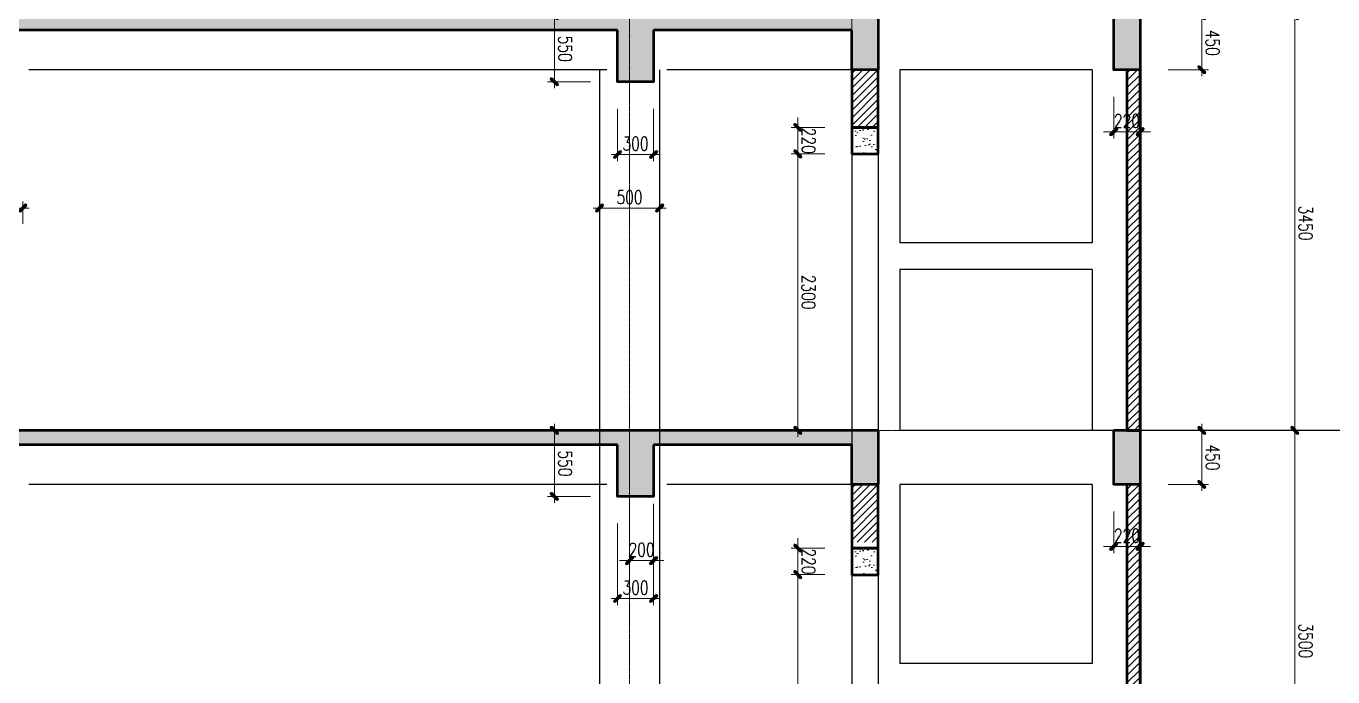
# Model space of a CAD drawing. Extents: x -165145 to 691808, y -202842 to 311040.
# Drawn here: x 599729 to 610606, y 38976 to 44390 of the extents above; entities that cross this region are included whole.
import ezdxf

# ---------------------------------------------------------------- set-up
doc = ezdxf.new("R2010")
doc.units = 0
doc.header["$LTSCALE"] = 10
doc.header["$MEASUREMENT"] = 0
for name, pattern in [('ACAD_ISO04W100', [30, 24, -3, 0, -3]), ('HIDDEN', [2.3807, 1.587, -0.7937]), ('TIM', [26.01, 10, -3, 0.01, -3, 10])]:
    doc.linetypes.add(name, pattern=pattern)
doc.layers.get('Defpoints').update_dxf_attribs({"color": 5, "linetype": 'CONTINUOUS'})
for name, color, linetype, lineweight in [('ARROWS', 1, 'CONTINUOUS', 0), ('DIM', 8, 'CONTINUOUS', 13), ('GE_KC_NETKHUAT', 9, 'HIDDEN', 20), ('netchia', 2, 'CONTINUOUS', 20), ('THAY', 147, 'CONTINUOUS', 25), ('TIM TRUC', 8, 'ACAD_ISO04W100', 5), ('TRUC', 251, 'TIM', 5), ('wall', 7, 'CONTINUOUS', 50)]:
    doc.layers.add(name, color=color, linetype=linetype, lineweight=lineweight)
doc.styles.add('ROMANS', font='romans', dxfattribs={"width": 0.75, "bigfont": 'vns'})
doc.dimstyles.new('fit0.75', dxfattribs={"dimscale": 0.5625, "dimtxt": 200, "dimasz": 75, "dimexe": 100, "dimexo": 400, "dimgap": 0.03, "dimtad": 0, "dimdec": 0, "dimdsep": 46, "dimtxsty": 'ROMANS', "dimblk": 'alex', "dimcen": 150, "dimclrd": 8, "dimclre": 8, "dimclrt": 7, "dimaunit": 1, "dimadec": 0, "dimazin": 0, "dimtfac": 0.072, "dimtdec": 0, "dimtix": 1, "dimtmove": 2, "dimatfit": 3, "dimldrblk": 'a-01', "dimfxl": 100, "dimtvp": 0.8, "dimtolj": 1, "dimarcsym": 0})
pattern_1 = [(37.5, (-1181037.01, 315268.39), (-3.149668, 96.3411885), [0, -76, 0, -85, 0, -81.25]), (7.5, (-1181037.01, 315268.39), (88.488835, 141.107303), [0, -41, 0, -68.5, 0, -26.25]), (327.5, (-1181098.51, 315268.39), (155.707093, 0.2829527), [0, -25, 0, -90, 0, -117.5]), (317.5, (-1181098.51, 315268.39), (150.30633, 43.883778), [0, -12.5, 0, -59, 0, -67.5])]

# ---------------------------------------------------------------- blocks, each defined once
blk = doc.blocks.new('alex')
at = {"layer": 'ARROWS'}
h = blk.add_hatch(color=1, dxfattribs=at)
edge = h.paths.add_edge_path()
edge.add_line((0.4, 0.74), (-0.74, -0.4))
edge.add_ellipse((-0.57, -0.57), major_axis=(0.17, 0.17), ratio=1, start_angle=90, end_angle=270)
edge.add_line((-0.4, -0.74), (0.74, 0.4))
edge.add_ellipse((0.57, 0.57), major_axis=(0.17, 0.17), ratio=1, start_angle=270, end_angle=450)
blk.add_lwpolyline([(0.4, 0.74), (-0.74, -0.4, 1), (-0.4, -0.74), (0.74, 0.4, 1)], format="xyb", close=True, dxfattribs=at)
at = {"layer": 'netchia', "color": 2}
for p, q in [((1.27, 0), (-1.27, 0)), ((0, -1.27), (0, 1.27))]:
    blk.add_line(p, q, dxfattribs=at)
blk = doc.blocks.new('*D707')
at = {"layer": 'Defpoints', "color": 0, "ltscale": 3, "transparency": 16777216}
for p in [(1204817, -293666), (1204817, -294116), (1205322, -294116)]:
    blk.add_point(p, dxfattribs=at)
at = {"layer": 'DIM', "color": 8, "lineweight": -2, "ltscale": 3, "transparency": 16777216}
for p, q in [((1205042, -293666), (1205378, -293666)), ((1205322, -293708), (1205322, -294074)), ((1205042, -294116), (1205378, -294116))]:
    blk.add_line(p, q, dxfattribs=at)
at = {"layer": 'DIM', "color": 8, "lineweight": -2, "ltscale": 3, "transparency": 16777216, "xscale": 42.1875, "yscale": 42.1875, "zscale": 42.1875}
for p, rotation in [((1205322, -293666), 90.00043988019083), ((1205322, -294116), 270.0004398801908)]:
    blk.add_blockref('alex', p, dxfattribs=dict(at, rotation=rotation))
at = {"layer": 'DIM', "color": 7, "ltscale": 3, "transparency": 16777216, "insert": (1205412, -293891), "char_height": 112.5, "attachment_point": 5, "rotation": 270.0004, "style": 'ROMANS'}
blk.add_mtext('\\A1;450', dxfattribs=at)
blk = doc.blocks.new('a-01')
at = {"layer": 'ARROWS'}
blk.add_hatch(color=256, dxfattribs=at).paths.add_polyline_path([(-1.8, 0.49), (-1.8, -0.49), (0, 0)])
at = {"layer": 'netchia'}
blk.add_lwpolyline([(-1.8, 0.49), (-1.8, -0.49), (0, 0), (0, 0)], close=True, dxfattribs=at)
blk = doc.blocks.new('*D710')
at = {"layer": 'Defpoints', "color": 0, "ltscale": 3, "transparency": 16777216}
for p in [(1200457, -293666), (1199933, -294216), (1200459, -294216)]:
    blk.add_point(p, dxfattribs=at)
at = {"layer": 'DIM', "color": 8, "lineweight": -2, "ltscale": 3, "transparency": 16777216}
for p, q in [((1200232, -293666), (1199877, -293666)), ((1199933, -293708), (1199933, -294173)), ((1200234, -294216), (1199877, -294216))]:
    blk.add_line(p, q, dxfattribs=at)
at = {"layer": 'DIM', "color": 8, "lineweight": -2, "ltscale": 3, "transparency": 16777216, "xscale": 42.1875, "yscale": 42.1875, "zscale": 42.1875}
for p, rotation in [((1199933, -293666), 90.00043988019083), ((1199933, -294216), 270.0004398801908)]:
    blk.add_blockref('alex', p, dxfattribs=dict(at, rotation=rotation))
at = {"layer": 'DIM', "color": 7, "ltscale": 3, "transparency": 16777216, "insert": (1200023, -293941), "char_height": 112.5, "attachment_point": 5, "rotation": 270.0004, "style": 'ROMANS'}
blk.add_mtext('\\A1;550', dxfattribs=at)
blk = doc.blocks.new('*D725')
at = {"layer": 'Defpoints', "color": 0, "ltscale": 3, "transparency": 16777216}
for p in [(1204817, -297116), (1204817, -297566), (1205322, -297566)]:
    blk.add_point(p, dxfattribs=at)
at = {"layer": 'DIM', "color": 8, "lineweight": -2, "ltscale": 3, "transparency": 16777216}
for p, q in [((1205042, -297116), (1205378, -297116)), ((1205322, -297158), (1205322, -297524)), ((1205042, -297566), (1205378, -297566))]:
    blk.add_line(p, q, dxfattribs=at)
at = {"layer": 'DIM', "color": 8, "lineweight": -2, "ltscale": 3, "transparency": 16777216, "xscale": 42.1875, "yscale": 42.1875, "zscale": 42.1875}
for p, rotation in [((1205322, -297116), 90.00043988019083), ((1205322, -297566), 270.0004398801908)]:
    blk.add_blockref('alex', p, dxfattribs=dict(at, rotation=rotation))
at = {"layer": 'DIM', "color": 7, "ltscale": 3, "transparency": 16777216, "insert": (1205412, -297341), "char_height": 112.5, "attachment_point": 5, "rotation": 270.0004, "style": 'ROMANS'}
blk.add_mtext('\\A1;450', dxfattribs=at)
blk = doc.blocks.new('*D728')
at = {"layer": 'Defpoints', "color": 0, "ltscale": 3, "transparency": 16777216}
for p in [(1200457, -297116), (1199933, -297666), (1200459, -297666)]:
    blk.add_point(p, dxfattribs=at)
at = {"layer": 'DIM', "color": 8, "lineweight": -2, "ltscale": 3, "transparency": 16777216}
for p, q in [((1200232, -297116), (1199877, -297116)), ((1199933, -297158), (1199933, -297623)), ((1200234, -297666), (1199877, -297666))]:
    blk.add_line(p, q, dxfattribs=at)
at = {"layer": 'DIM', "color": 8, "lineweight": -2, "ltscale": 3, "transparency": 16777216, "xscale": 42.1875, "yscale": 42.1875, "zscale": 42.1875}
for p, rotation in [((1199933, -297116), 90.00043988019083), ((1199933, -297666), 270.0004398801908)]:
    blk.add_blockref('alex', p, dxfattribs=dict(at, rotation=rotation))
at = {"layer": 'DIM', "color": 7, "ltscale": 3, "transparency": 16777216, "insert": (1200023, -297391), "char_height": 112.5, "attachment_point": 5, "rotation": 270.0004, "style": 'ROMANS'}
blk.add_mtext('\\A1;550', dxfattribs=at)
blk = doc.blocks.new('*D693')
at = {"layer": 'Defpoints', "color": 0, "ltscale": 3, "transparency": 16777216}
for p in [(1202409, -298316), (1201959, -300616), (1202409, -300616)]:
    blk.add_point(p, dxfattribs=at)
at = {"layer": 'DIM', "color": 8, "lineweight": -2, "ltscale": 3, "transparency": 16777216}
for p, q in [((1202184, -298316), (1201903, -298316)), ((1201959, -298358), (1201959, -300574)), ((1202184, -300616), (1201903, -300616))]:
    blk.add_line(p, q, dxfattribs=at)
at = {"layer": 'DIM', "color": 8, "lineweight": -2, "ltscale": 3, "transparency": 16777216, "xscale": 42.1875, "yscale": 42.1875, "zscale": 42.1875}
for p, rotation in [((1201959, -298316), 90.00043988019083), ((1201959, -300616), 270.0004398801908)]:
    blk.add_blockref('alex', p, dxfattribs=dict(at, rotation=rotation))
at = {"layer": 'DIM', "color": 7, "ltscale": 3, "transparency": 16777216, "insert": (1202049, -299466), "char_height": 112.5, "attachment_point": 5, "rotation": 270.0004, "style": 'ROMANS'}
blk.add_mtext('\\A1;2300', dxfattribs=at)
blk = doc.blocks.new('*D694')
at = {"layer": 'Defpoints', "color": 0, "ltscale": 3, "transparency": 16777216}
for p in [(1202409, -298096), (1201959, -298316), (1202409, -298316)]:
    blk.add_point(p, dxfattribs=at)
at = {"layer": 'DIM', "color": 8, "lineweight": -2, "ltscale": 3, "transparency": 16777216}
for p, q in [((1201959, -298054), (1201959, -298012)), ((1202184, -298096), (1201903, -298096)), ((1201959, -298096), (1201959, -298316)), ((1202184, -298316), (1201903, -298316)), ((1201959, -298358), (1201959, -298401))]:
    blk.add_line(p, q, dxfattribs=at)
at = {"layer": 'DIM', "color": 8, "lineweight": -2, "ltscale": 3, "transparency": 16777216, "xscale": 42.1875, "yscale": 42.1875, "zscale": 42.1875}
for p, rotation in [((1201959, -298096), 270.0004398801908), ((1201959, -298316), 90.00043988019083)]:
    blk.add_blockref('alex', p, dxfattribs=dict(at, rotation=rotation))
at = {"layer": 'DIM', "color": 7, "ltscale": 3, "transparency": 16777216, "insert": (1202049, -298206), "char_height": 112.5, "attachment_point": 5, "rotation": 270.0004, "style": 'ROMANS'}
blk.add_mtext('\\A1;220', dxfattribs=at)
blk = doc.blocks.new('*D695')
at = {"layer": 'Defpoints', "color": 0, "ltscale": 3, "transparency": 16777216}
for p in [(1202409, -294816), (1201959, -297116), (1202409, -297116)]:
    blk.add_point(p, dxfattribs=at)
at = {"layer": 'DIM', "color": 8, "lineweight": -2, "ltscale": 3, "transparency": 16777216}
for p, q in [((1202184, -294816), (1201903, -294816)), ((1201959, -294858), (1201959, -297074)), ((1202184, -297116), (1201903, -297116))]:
    blk.add_line(p, q, dxfattribs=at)
at = {"layer": 'DIM', "color": 8, "lineweight": -2, "ltscale": 3, "transparency": 16777216, "xscale": 42.1875, "yscale": 42.1875, "zscale": 42.1875}
for p, rotation in [((1201959, -294816), 90.00043988019083), ((1201959, -297116), 270.0004398801908)]:
    blk.add_blockref('alex', p, dxfattribs=dict(at, rotation=rotation))
at = {"layer": 'DIM', "color": 7, "ltscale": 3, "transparency": 16777216, "insert": (1202049, -295966), "char_height": 112.5, "attachment_point": 5, "rotation": 270.0004, "style": 'ROMANS'}
blk.add_mtext('\\A1;2300', dxfattribs=at)
blk = doc.blocks.new('*D696')
at = {"layer": 'Defpoints', "color": 0, "ltscale": 3, "transparency": 16777216}
for p in [(1202409, -294596), (1201959, -294816), (1202409, -294816)]:
    blk.add_point(p, dxfattribs=at)
at = {"layer": 'DIM', "color": 8, "lineweight": -2, "ltscale": 3, "transparency": 16777216}
for p, q in [((1201959, -294554), (1201959, -294512)), ((1202184, -294596), (1201903, -294596)), ((1201959, -294596), (1201959, -294816)), ((1202184, -294816), (1201903, -294816)), ((1201959, -294858), (1201959, -294901))]:
    blk.add_line(p, q, dxfattribs=at)
at = {"layer": 'DIM', "color": 8, "lineweight": -2, "ltscale": 3, "transparency": 16777216, "xscale": 42.1875, "yscale": 42.1875, "zscale": 42.1875}
for p, rotation in [((1201959, -294596), 270.0004398801908), ((1201959, -294816), 90.00043988019083)]:
    blk.add_blockref('alex', p, dxfattribs=dict(at, rotation=rotation))
at = {"layer": 'DIM', "color": 7, "ltscale": 3, "transparency": 16777216, "insert": (1202049, -294706), "char_height": 112.5, "attachment_point": 5, "rotation": 270.0004, "style": 'ROMANS'}
blk.add_mtext('\\A1;220', dxfattribs=at)
blk = doc.blocks.new('*D737')
at = {"layer": 'Defpoints', "color": 0, "ltscale": 3, "transparency": 16777216}
for p in [(1204817, -297116), (1206097, -297116), (1204817, -300616)]:
    blk.add_point(p, dxfattribs=at)
at = {"layer": 'DIM', "color": 8, "lineweight": -2, "ltscale": 3, "transparency": 16777216}
for p, q in [((1205042, -297116), (1206153, -297116)), ((1206097, -300574), (1206097, -297158)), ((1205042, -300616), (1206153, -300616))]:
    blk.add_line(p, q, dxfattribs=at)
at = {"layer": 'DIM', "color": 8, "lineweight": -2, "ltscale": 3, "transparency": 16777216, "xscale": 42.1875, "yscale": 42.1875, "zscale": 42.1875}
for p, rotation in [((1206097, -297116), 90.00043988019083), ((1206097, -300616), 270.0004398801908)]:
    blk.add_blockref('alex', p, dxfattribs=dict(at, rotation=rotation))
at = {"layer": 'DIM', "color": 7, "ltscale": 3, "transparency": 16777216, "insert": (1206187, -298866), "char_height": 112.5, "attachment_point": 5, "rotation": 270.0004, "style": 'ROMANS'}
blk.add_mtext('\\A1;3500', dxfattribs=at)
blk = doc.blocks.new('*D738')
at = {"layer": 'Defpoints', "color": 0, "ltscale": 3, "transparency": 16777216}
for p in [(1204817, -293666), (1206097, -293666), (1204817, -297116)]:
    blk.add_point(p, dxfattribs=at)
at = {"layer": 'DIM', "color": 8, "lineweight": -2, "ltscale": 3, "transparency": 16777216}
for p, q in [((1205042, -293666), (1206153, -293666)), ((1206097, -297074), (1206097, -293708)), ((1205042, -297116), (1206153, -297116))]:
    blk.add_line(p, q, dxfattribs=at)
at = {"layer": 'DIM', "color": 8, "lineweight": -2, "ltscale": 3, "transparency": 16777216, "xscale": 42.1875, "yscale": 42.1875, "zscale": 42.1875}
for p, rotation in [((1206097, -293666), 90.00043988019083), ((1206097, -297116), 270.0004398801908)]:
    blk.add_blockref('alex', p, dxfattribs=dict(at, rotation=rotation))
at = {"layer": 'DIM', "color": 7, "ltscale": 3, "transparency": 16777216, "insert": (1206187, -295391), "char_height": 112.5, "attachment_point": 5, "rotation": 270.0004, "style": 'ROMANS'}
blk.add_mtext('\\A1;3450', dxfattribs=at)
blk = doc.blocks.new('*D751')
at = {"layer": 'Defpoints', "color": 0, "transparency": 16777216}
for p in [(1204589, -294116), (1204809, -294116), (1204589, -294631)]:
    blk.add_point(p, dxfattribs=at)
at = {"layer": 'DIM', "color": 8, "lineweight": -2, "transparency": 16777216}
for p, q in [((1204589, -294341), (1204589, -294687)), ((1204809, -294341), (1204809, -294687)), ((1204547, -294631), (1204505, -294631)), ((1204809, -294631), (1204589, -294631)), ((1204852, -294631), (1204894, -294631))]:
    blk.add_line(p, q, dxfattribs=at)
at = {"layer": 'DIM', "color": 8, "lineweight": -2, "transparency": 16777216, "xscale": 42.1875, "yscale": 42.1875, "zscale": 42.1875}
blk.add_blockref('alex', (1204589, -294631), dxfattribs=at)
at = {"layer": 'DIM', "color": 8, "lineweight": -2, "transparency": 16777216, "xscale": 42.1875, "yscale": 42.1875, "zscale": 42.1875, "rotation": 180}
blk.add_blockref('alex', (1204809, -294631), dxfattribs=at)
at = {"layer": 'DIM', "color": 7, "transparency": 16777216, "insert": (1204699, -294541), "char_height": 112.5, "attachment_point": 5, "style": 'ROMANS'}
blk.add_mtext('\\A1;220', dxfattribs=at)
blk = doc.blocks.new('*D764')
at = {"layer": 'Defpoints', "color": 0, "transparency": 16777216}
for p in [(1200459, -294216), (1200759, -294216), (1200459, -294821)]:
    blk.add_point(p, dxfattribs=at)
at = {"layer": 'DIM', "color": 8, "lineweight": -2, "transparency": 16777216}
for p, q in [((1200459, -294441), (1200459, -294877)), ((1200759, -294441), (1200759, -294877)), ((1200717, -294821), (1200502, -294821))]:
    blk.add_line(p, q, dxfattribs=at)
at = {"layer": 'DIM', "color": 8, "lineweight": -2, "transparency": 16777216, "xscale": 42.1875, "yscale": 42.1875, "zscale": 42.1875, "rotation": 180}
blk.add_blockref('alex', (1200459, -294821), dxfattribs=at)
at = {"layer": 'DIM', "color": 8, "lineweight": -2, "transparency": 16777216, "xscale": 42.1875, "yscale": 42.1875, "zscale": 42.1875}
blk.add_blockref('alex', (1200759, -294821), dxfattribs=at)
at = {"layer": 'DIM', "color": 7, "transparency": 16777216, "insert": (1200609, -294731), "char_height": 112.5, "attachment_point": 5, "style": 'ROMANS'}
blk.add_mtext('\\A1;300', dxfattribs=at)
blk = doc.blocks.new('*D765')
at = {"layer": 'Defpoints', "color": 0, "transparency": 16777216}
for p in [(1200459, -297666), (1200759, -297666), (1200459, -298514)]:
    blk.add_point(p, dxfattribs=at)
at = {"layer": 'DIM', "color": 8, "lineweight": -2, "transparency": 16777216}
for p, q in [((1200459, -297891), (1200459, -298570)), ((1200759, -297891), (1200759, -298570)), ((1200717, -298514), (1200502, -298514))]:
    blk.add_line(p, q, dxfattribs=at)
at = {"layer": 'DIM', "color": 8, "lineweight": -2, "transparency": 16777216, "xscale": 42.1875, "yscale": 42.1875, "zscale": 42.1875, "rotation": 180}
blk.add_blockref('alex', (1200459, -298514), dxfattribs=at)
at = {"layer": 'DIM', "color": 8, "lineweight": -2, "transparency": 16777216, "xscale": 42.1875, "yscale": 42.1875, "zscale": 42.1875}
blk.add_blockref('alex', (1200759, -298514), dxfattribs=at)
at = {"layer": 'DIM', "color": 7, "transparency": 16777216, "insert": (1200609, -298424), "char_height": 112.5, "attachment_point": 5, "style": 'ROMANS'}
blk.add_mtext('\\A1;300', dxfattribs=at)
blk = doc.blocks.new('*D778')
at = {"layer": 'Defpoints', "color": 0, "transparency": 16777216}
for p in [(1204589, -297566), (1204809, -297566), (1204589, -298081)]:
    blk.add_point(p, dxfattribs=at)
at = {"layer": 'DIM', "color": 8, "lineweight": -2, "transparency": 16777216}
for p, q in [((1204589, -297791), (1204589, -298137)), ((1204809, -297791), (1204809, -298137)), ((1204547, -298081), (1204505, -298081)), ((1204809, -298081), (1204589, -298081)), ((1204852, -298081), (1204894, -298081))]:
    blk.add_line(p, q, dxfattribs=at)
at = {"layer": 'DIM', "color": 8, "lineweight": -2, "transparency": 16777216, "xscale": 42.1875, "yscale": 42.1875, "zscale": 42.1875}
blk.add_blockref('alex', (1204589, -298081), dxfattribs=at)
at = {"layer": 'DIM', "color": 8, "lineweight": -2, "transparency": 16777216, "xscale": 42.1875, "yscale": 42.1875, "zscale": 42.1875, "rotation": 180}
blk.add_blockref('alex', (1204809, -298081), dxfattribs=at)
at = {"layer": 'DIM', "color": 7, "transparency": 16777216, "insert": (1204699, -297991), "char_height": 112.5, "attachment_point": 5, "style": 'ROMANS'}
blk.add_mtext('\\A1;220', dxfattribs=at)
blk = doc.blocks.new('*D790')
at = {"layer": 'Defpoints', "color": 0, "transparency": 16777216}
for p in [(1195009, -295173), (1195509, -295173), (1195509, -295266)]:
    blk.add_point(p, dxfattribs=at)
at = {"layer": 'DIM', "color": 8, "lineweight": -2, "transparency": 16777216}
for p, q in [((1195052, -295266), (1195467, -295266)), ((1195009, -295398), (1195009, -295323)), ((1195509, -295398), (1195509, -295323))]:
    blk.add_line(p, q, dxfattribs=at)
at = {"layer": 'DIM', "color": 8, "lineweight": -2, "transparency": 16777216, "xscale": 42.1875, "yscale": 42.1875, "zscale": 42.1875, "rotation": 180}
blk.add_blockref('alex', (1195009, -295266), dxfattribs=at)
at = {"layer": 'DIM', "color": 8, "lineweight": -2, "transparency": 16777216, "xscale": 42.1875, "yscale": 42.1875, "zscale": 42.1875}
blk.add_blockref('alex', (1195509, -295266), dxfattribs=at)
at = {"layer": 'DIM', "color": 7, "transparency": 16777216, "insert": (1195259, -295176), "char_height": 112.5, "attachment_point": 5, "style": 'ROMANS'}
blk.add_mtext('\\A1;500', dxfattribs=at)
blk = doc.blocks.new('*D797')
at = {"layer": 'Defpoints', "color": 0, "transparency": 16777216}
for p in [(1200309, -295172), (1200809, -295172), (1200809, -295266)]:
    blk.add_point(p, dxfattribs=at)
at = {"layer": 'DIM', "color": 8, "lineweight": -2, "transparency": 16777216}
for p, q in [((1200351, -295266), (1200767, -295266)), ((1200309, -295397), (1200309, -295323)), ((1200809, -295397), (1200809, -295323))]:
    blk.add_line(p, q, dxfattribs=at)
at = {"layer": 'DIM', "color": 8, "lineweight": -2, "transparency": 16777216, "xscale": 42.1875, "yscale": 42.1875, "zscale": 42.1875, "rotation": 180}
blk.add_blockref('alex', (1200309, -295266), dxfattribs=at)
at = {"layer": 'DIM', "color": 8, "lineweight": -2, "transparency": 16777216, "xscale": 42.1875, "yscale": 42.1875, "zscale": 42.1875}
blk.add_blockref('alex', (1200809, -295266), dxfattribs=at)
at = {"layer": 'DIM', "color": 7, "transparency": 16777216, "insert": (1200559, -295176), "char_height": 112.5, "attachment_point": 5, "style": 'ROMANS'}
blk.add_mtext('\\A1;500', dxfattribs=at)
blk = doc.blocks.new('*D800')
at = {"layer": 'Defpoints', "color": 0, "transparency": 16777216}
for p in [(1200559, -297666), (1200759, -297666), (1200759, -298199)]:
    blk.add_point(p, dxfattribs=at)
at = {"layer": 'DIM', "color": 8, "lineweight": -2, "transparency": 16777216}
for p, q in [((1200559, -297891), (1200559, -298256)), ((1200759, -297891), (1200759, -298256)), ((1200517, -298199), (1200475, -298199)), ((1200559, -298199), (1200759, -298199)), ((1200802, -298199), (1200844, -298199))]:
    blk.add_line(p, q, dxfattribs=at)
at = {"layer": 'DIM', "color": 8, "lineweight": -2, "transparency": 16777216, "xscale": 42.1875, "yscale": 42.1875, "zscale": 42.1875}
blk.add_blockref('alex', (1200559, -298199), dxfattribs=at)
at = {"layer": 'DIM', "color": 8, "lineweight": -2, "transparency": 16777216, "xscale": 42.1875, "yscale": 42.1875, "zscale": 42.1875, "rotation": 180}
blk.add_blockref('alex', (1200759, -298199), dxfattribs=at)
at = {"layer": 'DIM', "color": 7, "transparency": 16777216, "insert": (1200659, -298109), "char_height": 112.5, "attachment_point": 5, "style": 'ROMANS'}
blk.add_mtext('\\A1;200', dxfattribs=at)
blk = doc.blocks.new('*D804')
at = {"layer": 'Defpoints', "color": 0, "transparency": 16777216}
for p in [(1200559, -297503), (1200759, -297503), (1200759, -298199)]:
    blk.add_point(p, dxfattribs=at)
at = {"layer": 'DIM', "color": 8, "lineweight": -2, "transparency": 16777216}
for p, q in [((1200559, -297728), (1200559, -298256)), ((1200759, -297728), (1200759, -298256)), ((1200517, -298199), (1200475, -298199)), ((1200559, -298199), (1200759, -298199)), ((1200802, -298199), (1200844, -298199))]:
    blk.add_line(p, q, dxfattribs=at)
at = {"layer": 'DIM', "color": 8, "lineweight": -2, "transparency": 16777216, "xscale": 42.1875, "yscale": 42.1875, "zscale": 42.1875}
blk.add_blockref('alex', (1200559, -298199), dxfattribs=at)
at = {"layer": 'DIM', "color": 8, "lineweight": -2, "transparency": 16777216, "xscale": 42.1875, "yscale": 42.1875, "zscale": 42.1875, "rotation": 180}
blk.add_blockref('alex', (1200759, -298199), dxfattribs=at)
at = {"layer": 'DIM', "color": 7, "transparency": 16777216, "insert": (1200659, -298109), "char_height": 112.5, "attachment_point": 5, "style": 'ROMANS'}
blk.add_mtext('\\A1;200', dxfattribs=at)
blk = doc.blocks.new('A$C3ded5db0')
at = {"layer": 'DIM'}
h = blk.add_hatch(dxfattribs=at)
h.set_pattern_fill('ANSI31', color=256, scale=350, style=0)
h.set_pattern_definition([(45, (-1182612.623, 159693.5), (-30.9359217, 30.9359217), [])])
h.paths.add_polyline_path([(23772.3, 17702.2), (23662.3, 17702.2), (23662.4, 14652.2), (23772.4, 14652.2)])
h.paths.add_polyline_path([(23772.3, 21152.2), (23662.3, 21152.2), (23662.3, 18152.2), (23772.3, 18152.2)])
h.paths.add_polyline_path([(23772.3, 24602.2), (23662.3, 24602.2), (23662.3, 21602.2), (23772.3, 21602.2)])
h.paths.add_polyline_path([(23772.3, 28052.2), (23662.3, 28052.2), (23662.3, 25052.2), (23772.3, 25052.2)])
h.paths.add_polyline_path([(23772.2, 31502.2), (23662.2, 31502.2), (23662.3, 28502.2), (23772.3, 28502.2)])
h.paths.add_polyline_path([(23662.2, 34852.2), (23662.2, 31952.2), (23772.2, 31952.2), (23772.2, 34852.2)])
h.paths.add_polyline_path([(23772.2, 37652.2), (23662.2, 37652.2), (23662.2, 35302.2), (23772.2, 35302.2)])
h = blk.add_hatch(dxfattribs=at)
h.set_pattern_fill('AR-SAND', color=256, scale=50, style=0)
h.set_pattern_definition(pattern_1)
h.paths.add_polyline_path([(9322.3, 21482), (9422.3, 21482), (9422.3, 21602), (6972.4, 21602), (6972.4, 21152), (7122.4, 21152), (7122.4, 21482), (8922.3, 21482), (8922.3, 21052), (9322.3, 21052)])
h.paths.add_polyline_path([(13972.3, 21602.1), (9422.3, 21602), (9422.3, 21482), (13972.3, 21482.1)])
h.paths.add_polyline_path([(21592.3, 21602.1), (14472.3, 21602.1), (14472.3, 21482.1), (19422.3, 21482.7), (19422.3, 21052.7), (19722.3, 21052.7), (19722.3, 21482.7), (21372.3, 21482.1), (21372.3, 21152.2), (21592.3, 21152.1)])
h.paths.add_polyline_path([(14472.3, 21602.1), (13972.3, 21602.1), (13972.3, 21482.1), (14022.3, 21482.1), (14022.3, 21052.1), (14422.3, 21052.1), (14422.3, 21482.1), (14472.3, 21482.1)])
h.paths.add_polyline_path([(23772.3, 21482.2), (23772.3, 21602.2), (23662.3, 21602.2), (23552.3, 21602.2), (23552.3, 21152.2), (23772.3, 21152.2)])
at = {"layer": 'DIM', "ltscale": 3}
h = blk.add_hatch(dxfattribs=at)
h.set_pattern_fill('ANSI31', color=256, scale=350, style=0)
h.set_pattern_definition([(45, (-781815.81, 269938.12), (-30.9359217, 30.9359217), [])])
h.paths.add_polyline_path([(21372.3, 21152.1), (21592.3, 21152.1), (21592.3, 20672.1), (21372.3, 20672.1)])
h = blk.add_hatch(dxfattribs=at)
h.set_pattern_fill('AR-SAND', color=256, scale=50, style=0)
h.set_pattern_definition([(37.5, (-781815.81, 269938.12), (-3.149668, 96.3411885), [0, -76, 0, -85, 0, -81.25]), (7.5, (-781815.81, 269938.12), (88.488835, 141.107303), [0, -41, 0, -68.5, 0, -26.25]), (327.5, (-781877.31, 269938.12), (155.707093, 0.282953), [0, -25, 0, -90, 0, -117.5]), (317.5, (-781877.31, 269938.12), (150.30633, 43.883778), [0, -12.5, 0, -59, 0, -67.5])])
h.paths.add_polyline_path([(21372.3, 20672.1), (21592.3, 20672.1), (21592.3, 20452.1), (21372.3, 20452.1)])
at = {"layer": 'DIM'}
h = blk.add_hatch(dxfattribs=at)
h.set_pattern_fill('AR-SAND', color=256, scale=50, style=0)
h.set_pattern_definition(pattern_1)
h.paths.add_polyline_path([(14422.3, 18032.1), (14472.3, 18032.1), (14472.3, 18152.1), (13972.3, 18152.1), (13972.3, 18032.1), (14022.3, 18032.1), (14022.3, 17602.1), (14422.3, 17602.1)])
h.paths.add_polyline_path([(13972.3, 18152.1), (9422.3, 18152), (9422.3, 18032), (13972.3, 18032.1)])
h.paths.add_polyline_path([(9422.3, 18152), (8922.3, 18152), (8922.3, 17702), (9142.3, 17702), (9142.3, 18032), (9422.3, 18032)])
h.paths.add_polyline_path([(9142.3, 17702), (8922.3, 17702), (8922.3, 17602), (9142.3, 17602)])
h.paths.add_polyline_path([(8922.3, 18152), (6972.4, 18152), (6972.4, 18152), (6822.4, 18152), (6822.4, 17502), (6972.4, 17502), (6972.4, 18032), (8922.3, 18032)])
h.paths.add_polyline_path([(19272.3, 18152.1), (14472.3, 18152.1), (14472.3, 18032.1), (19272.3, 18032.7)])
h.paths.add_polyline_path([(19722.3, 18032.7), (19772.3, 18032.7), (19772.3, 18152.1), (19272.3, 18152.1), (19272.3, 18032.7), (19422.3, 18032.7), (19422.3, 17602.7), (19722.3, 17602.7)])
h.paths.add_polyline_path([(21592.3, 18152.1), (21372.3, 18152.1), (21372.3, 17702.2), (21592.3, 17702.1)])
h.paths.add_polyline_path([(21372.3, 18152.1), (19772.3, 18152.1), (19772.3, 18032.7), (21372.3, 18032.1)])
h.paths.add_polyline_path([(23772.3, 18032.2), (23772.3, 18152.2), (23552.3, 18152.2), (23552.3, 17702.2), (23772.3, 17702.2)])
at = {"layer": 'DIM', "ltscale": 3}
h = blk.add_hatch(dxfattribs=at)
h.set_pattern_fill('ANSI31', color=256, scale=350, style=0)
h.set_pattern_definition([(45, (-781815.81, 266488.12), (-30.9359217, 30.9359217), [])])
h.paths.add_polyline_path([(21372.3, 17702.1), (21592.3, 17702.1), (21592.3, 17222.1), (21372.3, 17222.1)])
h = blk.add_hatch(dxfattribs=at)
h.set_pattern_fill('AR-SAND', color=256, scale=50, style=0)
h.set_pattern_definition([(37.5, (-781815.81, 266438.12), (-3.149668, 96.3411885), [0, -76, 0, -85, 0, -81.25]), (7.5, (-781815.81, 266438.12), (88.488835, 141.107303), [0, -41, 0, -68.5, 0, -26.25]), (327.5, (-781877.31, 266438.12), (155.707093, 0.282953), [0, -25, 0, -90, 0, -117.5]), (317.5, (-781877.31, 266438.12), (150.30633, 43.883778), [0, -12.5, 0, -59, 0, -67.5])])
h.paths.add_polyline_path([(21372.3, 17172.1), (21592.3, 17172.1), (21592.3, 16952.1), (21372.3, 16952.1)])
at = {"layer": 'THAY', "ltscale": 0.05}
for p, q in [((21592.3, 21602.1), (21592.4, 11852.5)), ((21372.3, 21482.1), (21372.4, 14652.1)), ((23772.3, 21482.2), (23772.4, 14652.2)), ((19332.3, 21152.7), (14522.3, 21152.1)), ((19272.3, 21152.1), (19272.3, 14652.1)), ((19772.3, 21152.1), (19772.3, 14652.1)), ((21592.3, 21152.1), (19832.3, 21152.7)), ((23372.3, 21152.2), (21772.3, 21152.1)), ((21772.3, 21152.1), (21772.3, 19712.1)), ((23372.3, 21152.2), (23372.3, 19712.2)), ((23772.3, 21152.2), (23552.3, 21152.2)), ((23372.3, 19712.2), (21772.3, 19712.1)), ((23372.3, 19492.2), (21772.3, 19492.1)), ((21772.3, 19492.1), (21772.3, 18152.6)), ((23372.3, 19492.2), (23372.3, 18152.2)), ((26565.9, 18152.6), (21772.3, 18152.6)), ((23772.3, 18152.6), (23552.3, 18152.6)), ((19332.3, 17702.7), (14522.3, 17702.1)), ((21592.3, 17702.1), (19832.3, 17702.7)), ((23372.3, 17702.2), (21772.3, 17702.1)), ((21772.3, 17702.1), (21772.3, 16212.1)), ((23372.3, 17702.2), (23372.3, 16212.2)), ((23772.3, 17702.2), (23552.3, 17702.2)), ((23372.3, 16212.2), (21772.3, 16212.1))]:
    blk.add_line(p, q, dxfattribs=at)
at = {"layer": 'TIM TRUC', "ltscale": 0.05}
for p, q in [((23772.3, 18152.6), (3688.5, 18152.3)), ((23772.3, 18152.2), (3688.5, 18152))]:
    blk.add_line(p, q, dxfattribs=at)
at = {"layer": 'TRUC', "ltscale": 0.05}
for p, q in [((19522, 38777.4), (19522.5, 9393.5)), ((21372, 38102.6), (21372.5, 9393.5)), ((23772, 38102.6), (23772.5, 9393.6))]:
    blk.add_line(p, q, dxfattribs=at)
at = {"layer": 'wall', "ltscale": 0.05}
for p, q in [((19422.3, 21482.7), (14422.3, 21482.1)), ((21372.3, 21482.1), (19722.3, 21482.7)), ((21592.3, 18152.1), (6822.4, 18152)), ((23772.3, 18152.2), (23552.3, 18152.2)), ((19422.3, 18032.7), (14422.3, 18032.1)), ((21372.3, 18032.1), (19722.3, 18032.7))]:
    blk.add_line(p, q, dxfattribs=at)
for points in [[(23772.2, 35302.2), (23772.4, 14202.2), (23552.4, 14202.2), (23552.4, 14652.2)], [(21592.3, 21602.1), (21592.3, 21152.1), (21372.3, 21152.1), (21372.3, 21482.1)], [(23772.3, 21482.2), (23772.3, 21152.2), (23552.3, 21152.2), (23552.3, 21602.2)], [(19722.3, 21482.7), (19722.3, 21052.7), (19422.3, 21052.7), (19422.3, 21482.7)], [(21592.3, 18152.1), (21592.3, 17702.1), (21372.3, 17702.1), (21372.3, 18032.1)], [(23772.3, 18032.2), (23772.3, 17702.2), (23552.3, 17702.2), (23552.3, 18152.2)], [(19722.3, 18032.7), (19722.3, 17602.7), (19422.3, 17602.7), (19422.3, 18032.7)]]:
    blk.add_lwpolyline(points, dxfattribs=at)
for points in [[(21592.3, 21152.1), (21372.3, 21152.1), (21372.3, 20672.1), (21592.3, 20672.1)], [(23772.3, 21152.2), (23662.3, 21152.2), (23662.3, 18152.2), (23772.3, 18152.2)], [(21592.3, 20672.1), (21372.3, 20672.1), (21372.3, 20452.1), (21592.3, 20452.1)], [(21592.3, 17702.1), (21372.3, 17702.1), (21372.3, 17172.1), (21592.3, 17172.1)], [(23772.3, 17702.2), (23662.3, 17702.2), (23662.4, 14652.2), (23772.4, 14652.2)], [(21592.3, 17172.1), (21372.3, 17172.1), (21372.3, 16952.1), (21592.3, 16952.1)]]:
    blk.add_lwpolyline(points, close=True, dxfattribs=at)
at = {"layer": 'DIM', "ltscale": 3}
for base, p1, p2, picture, middle, set_off in [((18896, 21052.7), (19420.3, 21602.7), (19422.3, 21052.7), '*D710', (18986, 21327.7), (-1181037, 315268.4)), ((24284.7, 21152.2), (23780.4, 21602.1), (23780.4, 21152.1), '*D707', (24374.7, 21377.2), (-1181037, 315268.4)), ((25059.8735, 21602.1594), (23780.4501, 18152.5908), (23780.4236, 21602.1496), '*D738', (25149.8867, 19877.3807), (-1181037.0099, 315268.3865)), ((20921.9, 20452.1), (21372.3, 20672.1), (21372.3, 20452.1), '*D696', (21011.9, 20562.1), (-1181037, 315268.4)), ((20921.9, 18152.1), (21372.3, 20452.1), (21372.3, 18152.1), '*D695', (21011.9, 19302.1), (-1181037, 315268.4)), ((18896.1, 17602.7), (19420.4, 18152.7), (19422.3, 17602.7), '*D728', (18986.1, 17877.7), (-1181037, 315268.4)), ((25059.9, 18152.6007), (23780.477, 14652.1496), (23780.4501, 18152.5908), '*D737', (25149.9134, 16402.3807), (-1181037.0099, 315268.3865)), ((24284.7, 17702.2), (23780.5, 18152.1), (23780.5, 17702.1), '*D725', (24374.7, 17927.2), (-1181037, 315268.4)), ((20921.9, 16952.1), (21372.3, 17172.1), (21372.3, 16952.1), '*D694', (21011.9, 17062.1), (-1181037, 315268.4)), ((20922, 14652.1), (21372.3, 16952.1), (21372.4, 14652.1), '*D693', (21011.9, 15802.1), (-1181037, 315268.4))]:
    dim = blk.add_linear_dim(base=base, p1=p1, p2=p2, angle=90.00044, dimstyle='fit0.75', dxfattribs=at)
    dim.commit()
    dim.dimension.update_dxf_attribs({"geometry": picture, "text_midpoint": middle, "insert": set_off})
at = {"layer": 'DIM'}
for base, p1, p2, picture, middle in [((23552.3, 20637.5), (23772.3, 21152.2), (23552.3, 21152.2), '*D751', (23662.3, 20727.5)), ((19422.3, 20447.6), (19722.3, 21052.7), (19422.3, 21052.7), '*D764', (19572.3, 20537.6)), ((14472.3, 20001.9), (13972.3, 20095.8), (14472.3, 20095.9), '*D790', (14222.3, 20091.9)), ((19772.3, 20001.9), (19272.3, 20095.9), (19772.3, 20095.9), '*D797', (19522.3, 20091.9)), ((19722.3, 17068.9), (19522.3, 17765.4), (19722.3, 17765.4), '*D804', (19622.3, 17158.9)), ((23552.3, 17187.5), (23772.3, 17702.2), (23552.3, 17702.2), '*D778', (23662.3, 17277.5)), ((19422.3, 16754.6), (19722.3, 17602.7), (19422.3, 17602.7), '*D765', (19572.3, 16844.6)), ((19722.3, 17068.9), (19522.3, 17602.7), (19722.3, 17602.7), '*D800', (19622.3, 17158.9))]:
    dim = blk.add_linear_dim(base=base, p1=p1, p2=p2, dimstyle='fit0.75', dxfattribs=at)
    dim.commit()
    dim.dimension.update_dxf_attribs({"geometry": picture, "text_midpoint": middle, "insert": (-1181037, 315268.4)})

msp = doc.modelspace()

# ---------------------------------------------------------------- block references
at = {"layer": 'GE_KC_NETKHUAT'}
msp.add_blockref('A$C3ded5db0', (585230.18448, 22873.82276), dxfattribs=at)

doc.saveas('drawing.dxf')
